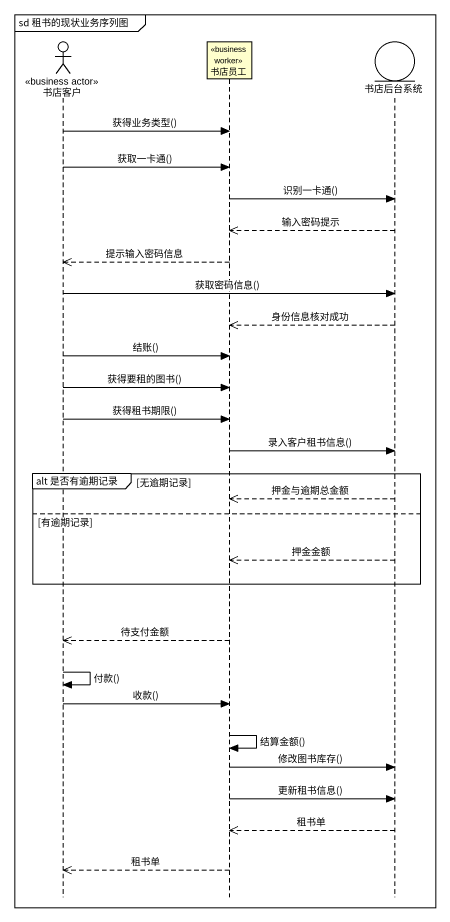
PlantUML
@startuml
mainframe sd 租书的现状业务序列图
hide footbox
actor 书店客户 <<business actor>>
participant 书店员工 <<business worker>>
entity 书店后台系统

书店客户 -> 书店员工 : 获得业务类型()
书店客户 -> 书店员工 : 获取一卡通()
书店员工 -> 书店后台系统 : 识别一卡通()
书店后台系统 -->> 书店员工 : 输入密码提示
书店员工 -->> 书店客户 : 提示输入密码信息
书店客户 -> 书店后台系统 : 获取密码信息()
书店后台系统 -->> 书店员工 : 身份信息核对成功
书店客户 -> 书店员工 : 结账()
书店客户 -> 书店员工 : 获得要租的图书()
书店客户 -> 书店员工 : 获得租书期限()
书店员工 -> 书店后台系统 : 录入客户租书信息()
group alt 是否有逾期记录 [无逾期记录]
  书店后台系统 -->> 书店员工 : 押金与逾期总金额
else 有逾期记录
  书店后台系统 -->> 书店员工 : 押金金额
end
书店员工 -->> 书店客户 : 待支付金额
书店客户 -> 书店客户 : 付款()
书店客户 -> 书店员工 : 收款()
书店员工 -> 书店员工 : 结算金额()
书店员工 -> 书店后台系统 : 修改图书库存()
书店员工 -> 书店后台系统 : 更新租书信息()
书店后台系统 -->> 书店员工 : 租书单
书店员工 -->> 书店客户 : 租书单
@enduml
